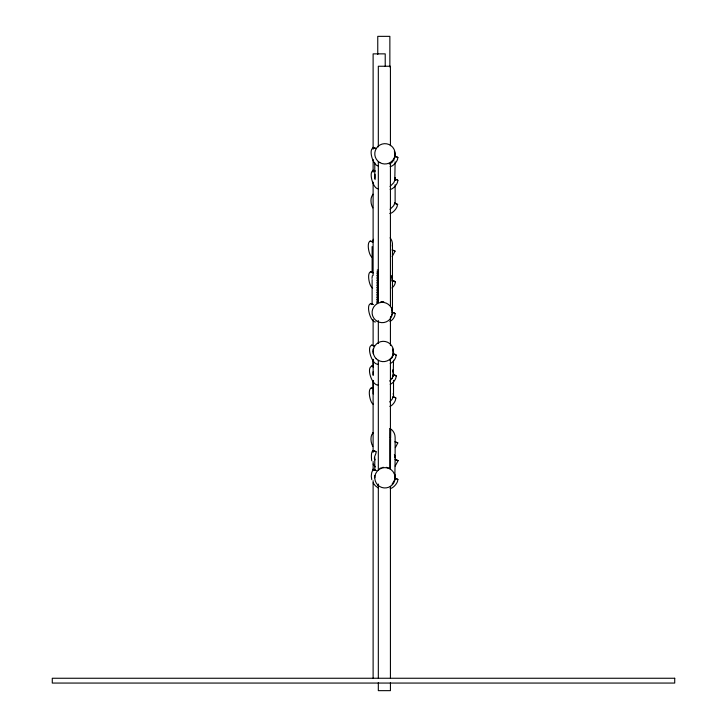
<?xml version="1.0" encoding="UTF-8"?>
<svg xmlns="http://www.w3.org/2000/svg" width="727" height="727" viewBox="0 0 727 727"><rect width="100%" height="100%" fill="white"/><g stroke="black" fill="none" stroke-linecap="round" stroke-linejoin="round"><path stroke-width="1.09" d="M375.014 174.335L375.041 179.633M372.006 278.423L372.342 275.769M394.961 156.723C401.704 155.569 394.534 166.347 390.172 166.565M394.961 179.569C401.704 178.406 394.534 189.184 390.172 189.402M394.607 203.642C401.349 202.488 394.179 213.256 389.817 213.484M392.298 281.013C397.106 279.822 395.388 285.266 391.971 287.965M392.298 312.783C397.923 311.365 393.843 320.198 389.854 321.361M393.352 354.285C399.241 353.04 394.188 362.382 390.208 363.436M393.352 375.141C399.486 373.969 394.089 383.174 390.208 384.292M392.998 397.233C398.887 395.979 393.834 405.33 389.854 406.384M394.961 478.702C401.786 477.63 394.452 488.262 390.172 488.535M394.925 156.596L394.425 151.452L395.125 154.787L394.779 157.405L393.761 159.858L390.035 163.62M394.779 180.587L395.125 161.848M394.925 179.46L395.07 177.515M394.825 202.769L393.761 205.587L390.035 209.349M392.262 280.876L391.762 275.678L392.462 278.959L392.162 281.195M392.262 312.683L391.762 307.476L392.462 310.756L392.162 313.001M393.171 355.276L393.516 352.631L392.88 349.205M392.88 370.088L393.516 373.505L392.153 378.603M393.216 396.369L392.153 399.187L389.708 401.949M393.216 354.612L392.88 349.133M393.216 375.486L393.516 360.219M394.825 479.02L395.125 458.119L394.425 454.511L395.125 457.874L395.125 437.327A10.178 10.169 0 0 0 390.035 428.521M374.632 147.899C367.508 146.79 372.515 165.283 378.158 165.947M373.169 194.391C369.998 197.026 370.579 204.187 372.787 207.895M371.488 344.898C371.815 345.152 375.259 346.534 374.123 345.934C365.072 341.381 371.043 365.345 378.204 364.182M373.424 366.49C365.227 364.154 371.315 385.783 378.204 385.037M373.451 388.736C366.481 384.556 369.616 403.085 373.36 404.294M373.169 432.829C370.007 435.437 370.579 442.634 372.787 446.333M371.761 460.791C371.406 458.773 370.379 448.741 374.632 451.013C378.822 451.876 372.351 457.129 375.041 459.891M395.115 441.789L397.787 442.916L395.361 447.632M396.578 459.964L395.07 459.391L398.132 460.654L395.17 466.089M370.107 240.982C370.434 241.164 373.187 242.418 372.96 242.073C365.39 236.857 368.371 255.94 372.306 257.376M370.434 271.644C370.915 271.925 373.514 273.079 373.315 272.752C365.745 267.545 368.725 286.629 372.66 288.065M370.452 303.432C370.779 303.613 373.542 304.867 373.315 304.522C364.572 299.251 369.407 322.025 375.495 321.979M392.207 249.915L395.061 251.106L392.153 256.576M394.779 180.269L393.761 182.722L390.035 186.485M392.153 357.72L393.171 354.985M393.171 375.859L392.153 378.313L389.708 381.075M391.435 315.445L392.117 313.81M392.153 357.43L389.708 360.192M393.225 160.876L393.761 160.176M390.553 316.963L391.099 316.263M392.144 484.2L394.779 479.647L395.125 477.012L394.425 473.404L395.125 476.767M377.195 270.108L378.54 269.862M377.995 343.571L378.549 343.199M391.308 162.903L392.144 162.275M378.531 271.135L376.904 272.125L378.531 271.571M378.522 272.843L376.895 273.834L378.522 273.279M378.513 274.552L376.886 275.551L378.513 274.988M378.503 276.26L376.877 277.26L378.503 276.696M378.494 277.968L376.868 278.968L378.494 278.405M378.485 279.677L376.868 280.677L378.485 280.113M378.476 281.376L376.859 282.394L378.476 281.812M378.467 283.085L376.85 284.103L378.467 283.521M378.458 284.793L376.84 285.811L378.458 285.229M378.449 286.502L376.831 287.519L378.449 286.938M378.44 288.21L376.822 289.228L378.44 288.646M378.431 289.919L376.813 290.945L378.431 290.355M378.422 291.627L376.804 292.654L378.422 292.063M378.413 293.335L376.795 294.362L378.413 293.772M378.403 295.035L376.786 296.071L378.403 295.48M378.394 296.743L376.777 297.788L378.394 297.179M378.385 298.452L376.768 299.497L378.385 298.888M378.385 300.16L376.759 301.205L378.385 300.596M378.376 301.869L376.75 302.914L378.376 302.305M389.227 163.993L390.017 163.63M382.184 467.525L383.52 467.325M381.039 467.97L379.867 468.388M380.857 301.696L383.72 301.696M395.061 251.151L392.207 250.015M395.415 313.601L392.407 312.374M374.632 148.035L376.186 148.608L373.096 147.336M375.414 171.072C367.308 167.165 372.315 188.811 378.158 188.784M396.479 355.112L393.434 353.849M396.124 398.06L393.089 396.797M386.382 467.325L390.481 468.67L390.035 468.252M397.787 442.916L395.115 441.862M373.096 450.449L376.186 451.703M398.132 460.664L396.578 460.073M373.096 469.315L376.186 470.569L373.069 469.297L371.724 472.595L371.27 476.13L371.761 479.656M395.415 281.84L392.407 280.613M396.624 204.069L397.787 204.478M373.424 366.608L371.488 365.754M395.043 156.287L398.132 157.559M373.096 170.173L374.632 170.872M395.043 179.124L398.132 180.396M372.715 194.245L373.169 194.482M394.688 203.206L396.224 203.905M393.434 374.705L396.533 375.977M371.106 387.827L372.669 388.536M372.715 432.692L373.169 432.91M395.043 478.275L398.132 479.529M390.081 428.985L390.817 429.457L390.081 428.794M390.072 429.984L390.808 430.466L390.035 429.775M390.063 430.993L390.808 431.465L390.035 430.784M390.054 431.992L390.799 432.474L390.054 431.811M390.045 433.001L390.79 433.483L390.045 432.819M390.035 434.01L390.781 434.482L390.035 433.828M390.035 435.019L390.772 435.491L390.035 434.837M390.035 436.027L390.762 436.491L390.035 435.846M390.035 437.045L390.753 437.5L390.035 436.863M390.035 439.063L390.735 439.508L390.035 438.89M390.035 440.071L390.726 440.517L390.035 439.899M390.035 441.089L390.717 441.525L390.035 440.916M390.035 442.098L390.708 442.525L390.035 441.925M390.035 443.106L390.699 443.534L390.035 442.943M390.035 444.124L390.69 444.533L390.035 443.952M390.035 445.133L390.681 445.542L390.035 444.96M390.035 446.142L390.672 446.551L390.035 445.978M390.035 447.15L390.663 447.55L390.035 446.987M390.035 448.168L390.653 448.559L390.035 448.005M390.035 449.177L390.644 449.568L390.035 449.013M390.035 450.186L390.635 450.567L390.035 450.031M390.035 451.203L390.635 451.576L390.035 451.04M390.035 452.212L390.626 452.585L390.035 452.049M390.035 453.221L390.617 453.584L390.035 453.066M390.035 454.23L390.608 454.593L390.035 454.075M390.035 455.247L390.599 455.593L390.035 455.093M390.035 456.256L390.59 456.601L390.035 456.102M390.035 457.265L390.581 457.61L390.035 457.119M390.035 458.283L390.572 458.61L390.035 458.128M390.035 459.291L390.563 459.618L390.035 459.146M390.035 460.3L390.553 460.627L390.035 460.155M390.035 461.309L390.544 461.627L390.035 461.163M390.035 462.327L390.535 462.636L390.035 462.181M390.035 463.335L390.526 463.635L390.035 463.19M390.035 464.344L390.517 464.644L390.035 464.208M390.035 465.362L390.508 465.653L390.035 465.216M390.035 466.37L390.499 466.652L390.035 466.234M390.035 467.379L390.49 467.661L390.035 467.243M378.158 487.917L375.323 485.754L373.142 482.946M373.142 464.08L375.323 466.888M392.88 370.007L393.516 373.242M395.125 177.942L395.125 180.205M395.125 184.731L395.125 202.824M393.516 352.631L393.516 354.794M393.516 373.505L393.516 375.777M393.516 380.321L393.516 396.224A10.178 10.169 0 0 0 393.171 393.589M392.462 244.354L392.462 278.959M392.462 279.359L392.462 310.756M390.435 145.718L390.426 66.248L378.322 66.248L378.322 146.854M390.426 162.748L390.435 305.794M390.435 317.145L390.426 345.525M390.426 359.147L390.435 469.269M390.435 486.299L390.426 678.164M390.435 682.708L390.426 690.65L378.322 690.65L378.331 682.708M389.863 67.002L389.863 36.35L377.758 36.35L377.758 54.516M385.219 66.348L385.219 53.862L373.115 53.862L373.115 149.217M378.331 161.612L378.322 302.387M378.331 320.552L378.322 343.253M378.322 360.283L378.331 470.405M378.322 484.028L378.331 678.164M374.778 162.73L374.778 178.324M374.778 457.565L374.778 469.933M374.778 475.558L374.778 477.803M373.169 351.486L373.169 353.722M373.169 374.968L373.169 359.311L373.115 367.19M373.169 380.566L373.169 393.979M373.115 159.44L373.115 172.19M373.115 182.141L373.115 275.451M373.115 319.507L373.115 345.798M373.115 349.024L373.115 351.295M373.115 371.733L373.115 375.296M373.115 380.812L373.115 452.339M373.115 461.536L373.115 470.614M373.115 480.72L373.115 678.255M372.115 246.626L372.115 272.752M372.115 279.568L372.115 304.558M390.081 237.82A10.178 10.16 0 0 1 392.307 246.117M372.46 241.727A10.178 10.16 0 0 1 373.478 239.274M674.72 678.255L52.28 678.255L52.28 683.062L674.72 683.062L674.72 678.255M390.608 438.399L390.035 437.872L390.608 438.399M377.758 484.991A10.178 10.169 0 0 0 394.779 480.438A10.178 10.169 0 0 0 382.32 467.979A10.178 10.169 0 0 0 377.758 484.991M376.15 358.675A10.178 10.169 0 0 0 393.171 354.113A10.178 10.169 0 0 0 380.712 341.663A10.178 10.169 0 0 0 376.15 358.675M377.195 321.307A10.178 10.16 0 0 0 392.462 312.51A10.178 10.16 0 0 0 377.195 303.704A10.178 10.16 0 0 0 377.195 321.307M379.867 162.63A10.178 10.169 0 0 0 395.125 153.824A10.178 10.169 0 0 0 379.867 145.018A10.178 10.169 0 0 0 379.867 162.63"/></g></svg>
